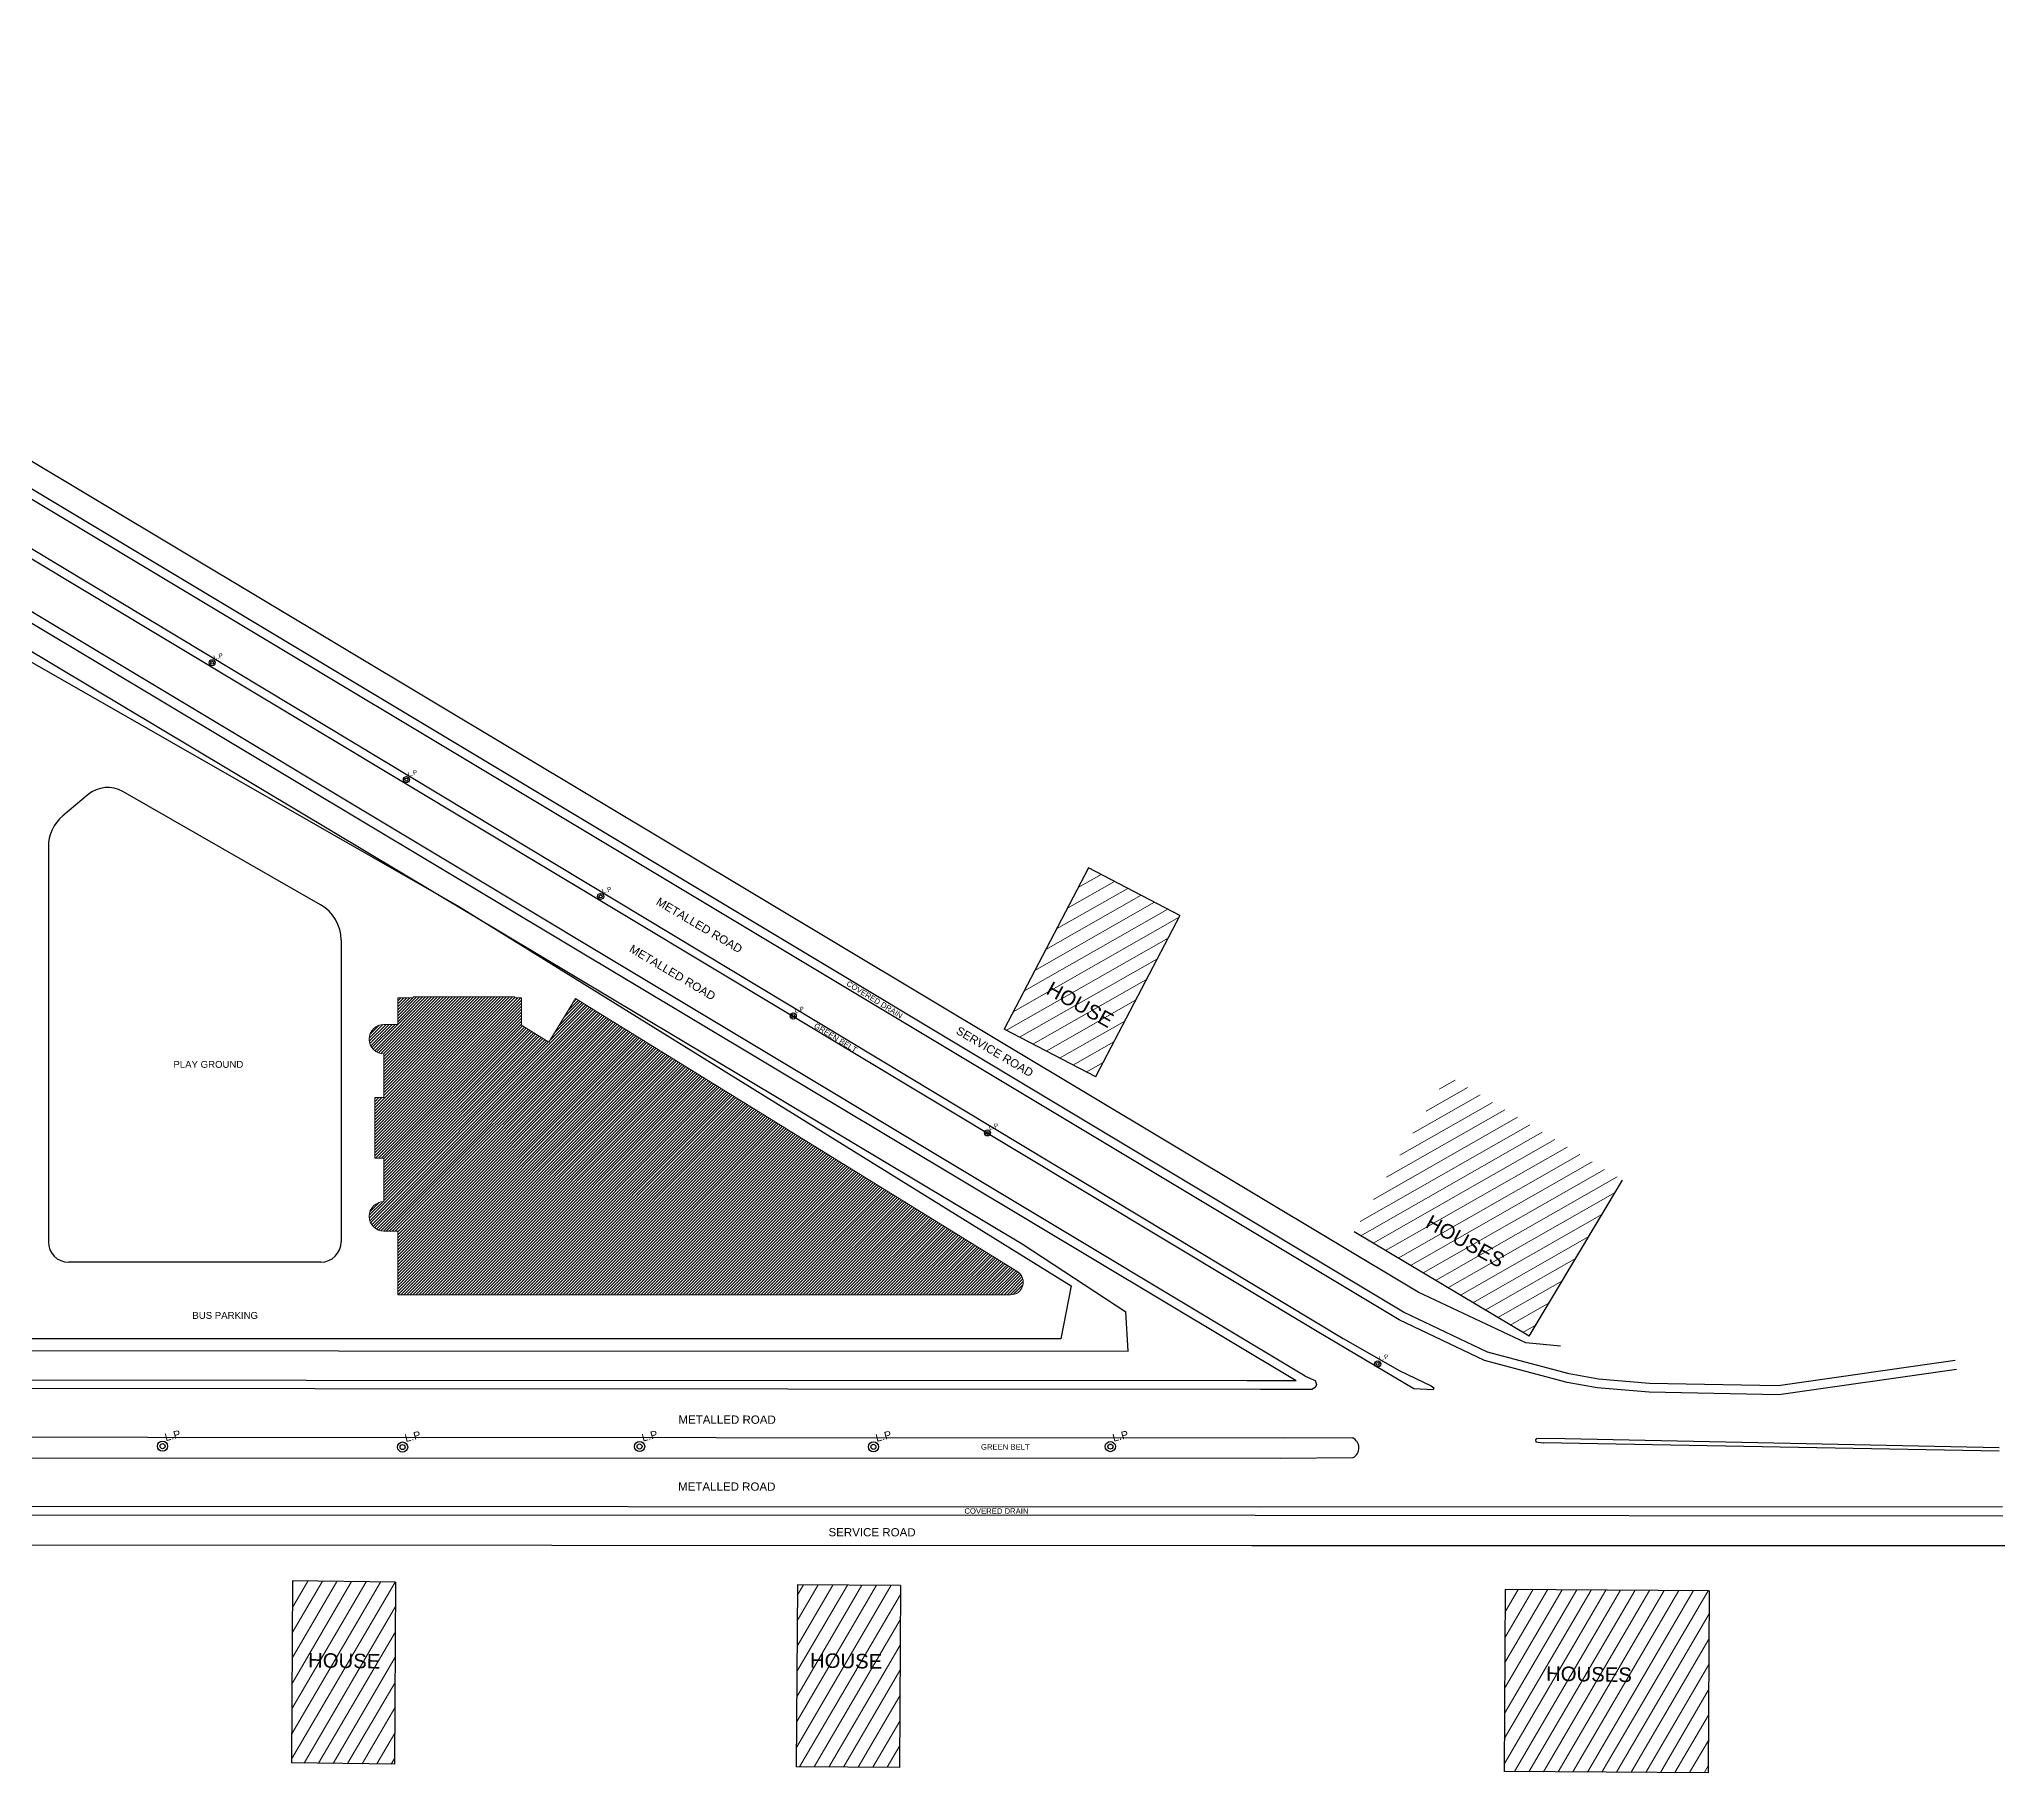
# Model space of a CAD drawing. Header units: inches. Extents: x -110725 to 51121, y 8404 to 44825.
# Drawn here: x -101210 to -89634, y 17748 to 27960 of the extents above; entities that cross this region are included whole.
import ezdxf
from ezdxf.enums import TextEntityAlignment as Align

# ---------------------------------------------------------------- set-up
doc = ezdxf.new("R2010")
doc.units = ezdxf.units.IN
doc.header["$LTSCALE"] = 0.1
doc.header["$MEASUREMENT"] = 0
for name, color, linetype in [('building', 6, 'Continuous'), ('GREEN BELT', 80, 'Continuous'), ('POLE', 7, 'Continuous'), ('road', 8, 'Continuous'), ('SEAL', 7, 'Continuous')]:
    doc.layers.add(name, color=color, linetype=linetype)
for name, color, linetype, lineweight in [('HATCH', 5, 'Continuous', 5), ('terj block plan', 30, 'Continuous', 0), ('TEXT', 3, 'Continuous', 0)]:
    doc.layers.add(name, color=color, linetype=linetype, lineweight=lineweight)
doc.styles.add('as', font='arial.ttf')
doc.styles.add('MONOTXT', font='@Arial Unicode MS')
doc.styles.add('ROMANS', font='arial.ttf', dxfattribs={"width": 0.8, "height": 15})
doc.styles.get("Standard").update_dxf_attribs({"font": 'arial.ttf'})
pattern_1 = [(59.691365, (-379106.47, -301062.32), (-64.281786, 37.57624), [])]
pattern_2 = [(29.691365, (-379106.47, -301062.32), (-36.88154, 64.682871), [])]

# ---------------------------------------------------------------- blocks, each defined once
blk = doc.blocks.new('LP')
at = {"layer": 'POLE', "linetype": 'Continuous'}
for radius in [2.24, 1.12]:
    blk.add_circle((39544.58, 18392.87), radius, dxfattribs=at)
at = {"layer": 'SEAL', "color": 7, "linetype": 'Continuous', "lineweight": 25, "style": 'MONOTXT'}
blk.add_text('L.P', height=3.36, dxfattribs=at).set_placement((39550.06, 18394.6), align=Align.CENTER)

msp = doc.modelspace()

# ---------------------------------------------------------------- hatches: boundary and pattern name
at = {"layer": 'HATCH', "linetype": 'Continuous'}
h = msp.add_hatch(dxfattribs=at)
h.set_pattern_fill('ANSI31', color=8, scale=595.670875, angle=344.691365036, style=0)
h.set_pattern_definition(pattern_2)
h.paths.add_polyline_path([(-94491.26017, 22797.16439), (-95029.57954, 23078.32505), (-95527.03214, 22128.49798), (-94988.71277, 21847.33732)])
h.paths.add_polyline_path([(-95316.47907, 22328.89751), (-94908.53239, 22103.53336), (-94845.11425, 22218.33075), (-95253.06094, 22443.69491)], flags=24)
h = msp.add_hatch(dxfattribs=at)
h.set_pattern_fill('ANSI31', color=8, scale=595.670875, angle=344.691365036, style=0)
h.set_pattern_definition(pattern_2)
h.paths.add_polyline_path([(-92915.86111, 21855.68589), (-93465.88744, 20935.30547), (-92434.23739, 20318.78357), (-91884.21106, 21239.16399)])
h.paths.add_polyline_path([(-93083.05523, 20954.05953), (-92601.90728, 20688.25642), (-92537.61443, 20804.63719), (-93018.76238, 21070.44031)], flags=24)
h = msp.add_hatch(dxfattribs=at)
h.set_pattern_fill('ANSI31', color=8, scale=595.670875, angle=14.691365036, style=0)
h.set_pattern_definition(pattern_1)
h.paths.add_polyline_path([(-99116.96465, 17798.11708), (-99110.72133, 18870.30648), (-99717.4856, 18878.10546), (-99723.72893, 17805.91606)])
h.paths.add_polyline_path([(-99649.48125, 18344.89651), (-99179.66966, 18337.50426), (-99177.57788, 18470.44666), (-99647.38946, 18477.83891)], flags=24)
h = msp.add_hatch(dxfattribs=at)
h.set_pattern_fill('ANSI31', color=8, scale=595.670875, angle=14.691365036, style=0)
h.set_pattern_definition(pattern_1)
h.paths.add_polyline_path([(-96143.53807, 17779.4962), (-96137.29475, 18851.68628), (-96744.60927, 18854.53772), (-96750.85259, 17782.34765)])
h.paths.add_polyline_path([(-96693.39301, 18344.02258), (-96223.58143, 18336.63033), (-96221.48964, 18469.57272), (-96691.30123, 18476.96497)], flags=24)
h = msp.add_hatch(dxfattribs=at)
h.set_pattern_fill('ANSI31', color=8, scale=595.670875, angle=14.691365036, style=0)
h.set_pattern_definition(pattern_1)
h.paths.add_polyline_path([(-91380.04908, 17748.02798), (-91373.80576, 18820.21731), (-92576.22158, 18826.78226), (-92582.4649, 17754.59293)])
h.paths.add_polyline_path([(-92357.9064, 18266.28282), (-91808.28848, 18257.63486), (-91806.1967, 18390.57725), (-92355.81462, 18399.22521)], flags=24)
at = {"layer": 'terj block plan', "linetype": 'Continuous'}
h = msp.add_hatch(dxfattribs=at)
h.set_pattern_fill('ANSI31', color=250, scale=100)
h.set_pattern_definition([(45, (-42678.862, 12000), (-8.8388348, 8.8388348), [])])
edge = h.paths.add_edge_path()
edge.add_line((-99098.68927, 20563.53135), (-95529.06679, 20563.53135))
edge.add_line((-95529.06679, 20563.53135), (-95488.29948, 20563.53135))
edge.add_arc((-95488.29948, 20637.51499), 73.98364, 270, 414.938873364)
edge.add_line((-95445.79958, 20698.07354), (-98050.84149, 22309.44548))
edge.add_line((-98050.84149, 22309.44548), (-98209.12402, 22052.13108))
edge.add_line((-98209.12402, 22052.13108), (-98369.68927, 22151.43396))
edge.add_line((-98369.68927, 22151.43396), (-98369.68927, 22313.7792))
edge.add_line((-98369.68927, 22313.7792), (-98408.68927, 22313.7792))
edge.add_line((-98408.68927, 22313.7792), (-98408.68927, 22318.2792))
edge.add_line((-98408.68927, 22318.2792), (-99007.93927, 22318.2792))
edge.add_line((-99007.93927, 22318.2792), (-99007.93927, 22313.7792))
edge.add_line((-99007.93927, 22313.7792), (-99098.68927, 22313.7792))
edge.add_line((-99098.68927, 22313.7792), (-99098.68927, 22156.2792))
edge.add_line((-99098.68927, 22156.2792), (-99179.68262, 22156.2792))
edge.add_arc((-99179.68262, 22069.2792), 87, 90, 269.995620486)
edge.add_line((-99179.68927, 21982.2792), (-99179.68927, 21725.7792))
edge.add_line((-99179.68927, 21725.7792), (-99233.68927, 21725.7792))
edge.add_line((-99233.68927, 21725.7792), (-99233.68927, 21368.7792))
edge.add_line((-99233.68927, 21368.7792), (-99179.68927, 21368.7792))
edge.add_line((-99179.68927, 21368.7792), (-99179.69592, 21112.2792))
edge.add_arc((-99179.68262, 21025.2792), 87, 90.008759028, 270)
edge.add_line((-99179.68262, 20938.2792), (-99098.68927, 20938.2792))
edge.add_line((-99098.68927, 20938.2792), (-99098.68927, 20755.2792))
edge.add_line((-99098.68927, 20755.2792), (-99098.68927, 20563.53135))

# ---------------------------------------------------------------- linework, layer by layer
at = {"layer": 'building', "linetype": 'Continuous'}
for points, elevation in [([(-101278.57391, 24304.89283), (-98734.21006, 22848.40715), (-95132.28553, 20616.60423), (-95192.88769, 20304.78943), (-101415.546, 20304.78943)], 1.07221), ([(-95029.57954, 23078.32505), (-95527.03182, 22128.49858)], 10.36467), ([(-94491.26017, 22797.16439), (-95029.57954, 23078.32505)], 10.36467), ([(-94491.26017, 22797.16439), (-94988.71245, 21847.33793)], 10.36467), ([(-94987.64096, 21846.77752), (-95525.96033, 22127.93818)], 10.36467), ([(-92434.23739, 20318.78357), (-91884.21106, 21239.16399)], 33.71497), ([(-92434.23739, 20318.78357), (-93465.88744, 20935.30547)], 33.71497), ([(-99717.4856, 18878.10546), (-99723.72893, 17805.91606)], 0.11913), ([(-99110.72133, 18870.30648), (-99717.4856, 18878.10546)], 0.11913), ([(-99110.72133, 18870.30648), (-99116.96465, 17798.11708)], 0.11913), ([(-96744.60927, 18854.53772), (-96750.85259, 17782.34833)], 0.23827), ([(-96137.29475, 18851.68628), (-96744.60927, 18854.53772)], 0.23827), ([(-96137.29475, 18851.68628), (-96143.53807, 17779.49688)], 0.23827), ([(-92576.22158, 18826.78226), (-92582.4649, 17754.59286)], 8.69679), ([(-91373.80576, 18820.21731), (-92576.22158, 18826.78226)], 25.97125), ([(-91373.80576, 18820.21731), (-91380.04908, 17748.02791)], 25.97125), ([(-99116.96465, 17798.11708), (-99723.72893, 17805.91606)], 0.11913), ([(-96143.53807, 17779.4962), (-96750.85259, 17782.34765)], 0.23827), ([(-91380.04908, 17748.02798), (-92582.4649, 17754.59293)], 25.97125)]:
    msp.add_lwpolyline(points, dxfattribs=dict(at, elevation=elevation))
at = {"layer": 'GREEN BELT', "linetype": 'Continuous'}
for p, q in [((-100922.07154, 23509.86648), (-101070.37166, 23385.78885)), ((-99552.85238, 22861.54687), (-100717.14344, 23528.02909)), ((-101156.36569, 23201.71777), (-101156.36569, 20875.2792)), ((-99432.08389, 22653.25898), (-99432.08389, 20875.2792)), ((-99552.08389, 20755.2792), (-101036.36569, 20755.2792))]:
    msp.add_line(p, q, dxfattribs=at)
for points, elevation in [([(-93195.97838, 20114.87979), (-93012.02361, 20026.27814), (-92995.53473, 20014.59036), (-92999.13466, 20003.42417), (-93114.3777, 20008.92592), (-93683.60861, 20348.01523), (-106267.44161, 27910.4647)], 6.55238), ([(-106238.2142, 27959.75644), (-93529.43276, 20306.28942), (-93195.97838, 20114.87979)], 6.55238), ([(-93473.89511, 19720.07214), (-93873.77196, 19718.56273), (-110615.89053, 19728.30596)], 9.88814), ([(-89666.58264, 19661.41403), (-92224.1737, 19715.81077), (-92390.33833, 19716.82927), (-92390.33833, 19716.82927), (-92390.33833, 19716.82927), (-92396.14809, 19708.99132), (-92394.64945, 19697.10169), (-92352.1355, 19691.37514)], 7.86286), ([(-89665.50756, 19642.68051), (-92352.1355, 19691.37514)], 7.86286), ([(-110634.09526, 19605.2996), (-110634.09526, 19605.2996), (-93900.77211, 19600.76217), (-93470.57477, 19604.06309)], 9.88814)]:
    msp.add_lwpolyline(points, dxfattribs=dict(at, elevation=elevation))
for centre, radius, start, end in [((-100806.56707, 23371.81317), 180, 60.211620853, 129.918067935), ((-100916.36569, 23201.71777), 240, 129.918067935, 180), ((-99672.08389, 22653.25898), 240, 0, 60.211620853), ((-101036.36569, 20875.2792), 120, 180, 270), ((-99552.08389, 20875.2792), 120, 270, 0), ((-93502.50433, 19661.20126, -6.90978), 65.45432, 299.197033773, 64.081844745)]:
    msp.add_arc(centre, radius, start, end, dxfattribs=at)
at = {"layer": 'road', "linetype": 'Continuous'}
for p, q in [((-110600.54991, 19271.13539), (-94049.04588, 19265.31596)), ((-94024.74122, 19313.07028), (-110598.58403, 19319.06772)), ((-94049.04588, 19265.31596), (-89643.64984, 19261.8051)), ((-89646.64228, 19313.94896), (-94024.74122, 19313.07028))]:
    msp.add_line(p, q, dxfattribs=at)
for points, elevation in [([(-89925.2213, 20175.56966), (-90967.19178, 20026.77406), (-91725.59279, 20041.24794), (-92026.57542, 20066.52914), (-92198.40049, 20097.59272), (-92678.77809, 20224.61767), (-93175.26972, 20461.95732), (-105234.00091, 27698.09241)], 5.71844), ([(-89917.86145, 20124.03087), (-90963.98786, 19974.6418), (-91728.2711, 19989.22794), (-92033.40057, 20014.85745), (-92209.7039, 20046.73064), (-92696.81736, 20175.53674), (-93199.94559, 20416.0489), (-105260.30137, 27653.15887)], 5.71844), ([(-92249.10812, 20261.40322), (-92454.2824, 20280.53774), (-93087.51199, 20578.19871), (-104263.4649, 27274.65336)], 0.23827), ([(-105578.38563, 27109.72141), (-93806.46279, 20058.33929)], 1.42961), ([(-93752.97041, 20083.63124), (-93978.60744, 20218.94372), (-105547.3429, 27162.757)], 4.40796), ([(-105010.6424, 26513.70008), (-104928.34341, 26528.62687), (-104773.30337, 26477.02846), (-104571.2468, 26336.76517), (-95421.51878, 20864.22481), (-94809.79489, 20463.11896)], 3.21662), ([(-108751.00142, 20237.24667), (-94796.87667, 20231.50136), (-94809.79489, 20463.11896)], -5.95671), ([(-110723.3034, 20064.86769), (-94097.26441, 20058.02228), (-93806.46279, 20058.33929)], -8.69679), ([(-93752.97041, 20083.63124), (-93694.80524, 20058.60764), (-93686.00448, 20034.43549), (-93695.6023, 20017.17641), (-93713.84551, 20005.33655), (-93713.84551, 20005.33655)], 4.40796), ([(-93713.84551, 20005.33655), (-94016.27591, 20005.60601), (-110725.11821, 20016.35916)], 4.05056), ([(-89633.51184, 19085.14815), (-94068.31092, 19085.13033), (-110561.77238, 19092.66763)], 5.48017)]:
    msp.add_lwpolyline(points, dxfattribs=dict(at, elevation=elevation))
at = {"layer": 'terj block plan', "linetype": 'Continuous', "elevation": 1.07221}
msp.add_lwpolyline([(-99098.68927, 20563.53135), (-95529.06679, 20563.53135), (-95488.29948, 20563.53135, 0.7328203079), (-95445.79958, 20698.07354), (-98050.84149, 22309.44548), (-98209.12402, 22052.13108), (-98369.68927, 22151.43396), (-98369.68927, 22313.7792), (-98408.68927, 22313.7792), (-98408.68927, 22318.2792), (-99007.93927, 22318.2792), (-99007.93927, 22313.7792), (-99098.68927, 22313.7792), (-99098.68927, 22156.2792), (-99179.68262, 22156.2792, 0.9999617823), (-99179.68927, 21982.2792), (-99179.68927, 21725.7792), (-99233.68927, 21725.7792), (-99233.68927, 21368.7792), (-99179.68927, 21368.7792), (-99179.69592, 21112.2792, 0.999923566), (-99179.68262, 20938.2792), (-99098.68927, 20938.2792), (-99098.68927, 20755.2792)], format="xyb", close=True, dxfattribs=at)

# ---------------------------------------------------------------- block references
at = {"layer": 'building', "linetype": 'Continuous', "rotation": 14.69136503644292}
for p, xscale, yscale, zscale in [((-368957.2415, -198334.75914, 8.45853), 8.002064570160488, 8.002064570160488, 8.002064570160488), ((-367813.10454, -199023.17523, 3.57403), 8.002064570160488, 8.002064570160488, 8.002064570160488), ((-366668.96758, -199711.59133, -1.31048), 8.002064570160488, 8.002064570160488, 8.002064570160488), ((-365534.69437, -200415.92661, -32.28536), 8.002064570160488, 8.002064570160488, 8.002064570160488), ((-364390.55742, -201104.3427, -37.16986), 8.002064570160488, 8.002064570160488, 8.002064570160488), ((-362092.41975, -202465.2557, -20.84848), 8.002064570160488, 8.002064570160488, 8.002064570160488), ((-548426.4636, -351364.18778, 27.63913), 13.33677428358637, 13.33677428358637, 13.33677428358637), ((-547012.51203, -351369.60535, 24.66077), 13.33677428358637, 13.33677428358637, 13.33677428358637), ((-545616.83487, -351366.38965, 26.20952), 13.33677428358637, 13.33677428358637, 13.33677428358637), ((-544239.68101, -351368.15363, 26.44779), 13.33677428358637, 13.33677428358637, 13.33677428358637), ((-542844.18164, -351367.07828, 27.75826), 13.33677428358637, 13.33677428358637, 13.33677428358637)]:
    msp.add_blockref('LP', p, dxfattribs=dict(at, xscale=xscale, yscale=yscale, zscale=zscale))

# ---------------------------------------------------------------- texts
at = {"layer": 'TEXT', "color": 7, "linetype": 'Continuous', "lineweight": 25}
for s, height, rotation, p in [('METALLED ROAD ', 48.6116571, 329.43719354, (-97581.10353, 22865.46543)), ('METALLED ROAD ', 48.6116571, 329.43719354, (-97739.23211, 22587.37353)), ('COVERED DRAIN', 32.4077714, 328.372356498, (-96458.98497, 22387.91853)), ('GREEN BELT', 32.407771, 328.372356498, (-96650.17138, 22139.06414)), ('SERVICE ROAD', 48.6116571, 329.43719354, (-95815.20215, 22105.23506)), ('METALLED ROAD', 48.6116571, 359.886982453, (-97445.24101, 19804.5136)), ('GREEN BELT', 32.407771, 359.886982453, (-95663.09239, 19651.16402)), ('METALLED ROAD', 48.6116571, 359.886982453, (-97447.28579, 19410.02259)), ('COVERED DRAIN', 32.4077714, 359.886982453, (-95760.74244, 19273.92345)), ('SERVICE ROAD', 48.6116571, 359.886982453, (-96561.32774, 19140.8859))]:
    msp.add_text(s, height=height, rotation=rotation, dxfattribs=at).set_placement(p)
at = {"layer": 'TEXT', "color": 7, "linetype": 'Continuous', "lineweight": 25, "style": 'ROMANS'}
for s, rotation, p in [('HOUSE', 331.082189681, (-95285.91866, 22339.01353)), ('HOUSES', 331.082189681, (-93052.2366, 20964.01948)), ('HOUSE', 359.098554097, (-99626.95257, 18368.16553)), ('HOUSE', 359.098554097, (-96670.86433, 18367.2916)), ('HOUSES', 359.098554097, (-92335.37772, 18289.55184))]:
    msp.add_text(s, height=85.659272, rotation=rotation, dxfattribs=at).set_placement(p)
at = {"layer": 'TEXT', "style": 'as'}
for s, p in [('PLAY GROUND', (-100419.80497, 21900.73423)), ('BUS PARKING', (-100308.03287, 20421.78248))]:
    msp.add_text(s, height=40.5, dxfattribs=at).set_placement(p)

doc.saveas('drawing.dxf')
